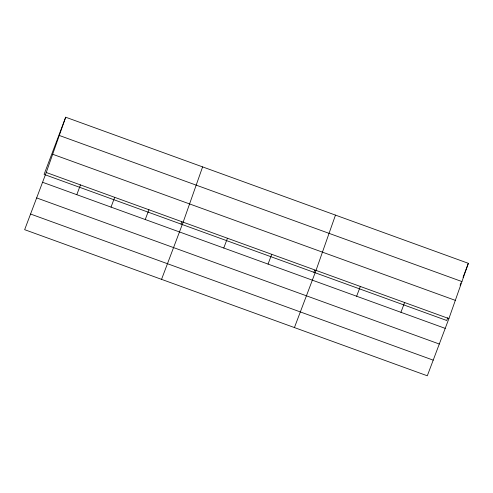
<?xml version="1.0" encoding="UTF-8"?>
<svg xmlns="http://www.w3.org/2000/svg" width="493" height="493" viewBox="0 0 493 493"><rect width="100%" height="100%" fill="white"/><g stroke="black" fill="none" stroke-linecap="round" stroke-linejoin="round"><path stroke-width="0.74" d="M46.256 172.495L65.698 117.211L468.35 263.324L448.907 318.601L427.302 375.789L24.65 229.676L46.256 172.495L448.907 318.601M202.605 166.887L183.162 222.17L161.55 279.358M335.474 215.102L316.031 270.386L294.426 327.574M65.698 117.211L44.093 174.399L446.744 320.505L447.817 317.658M76.791 194.686L80.482 184.912M111.017 207.103L114.709 197.329M145.244 219.527L148.935 209.753M180.993 224.075L181.8 221.942M223.76 248.016L227.452 238.242M268.05 264.088L271.742 254.314M313.868 272.29L314.676 270.158M356.63 296.231L360.328 286.458M400.926 312.303L404.617 302.529M460.086 285.182L460.893 283.05M463.044 277.362L468.35 263.324M59.283 135.458L461.935 281.565M52.677 154.254L455.322 300.36M42.564 182.268L445.216 328.375M36.655 197.915L439.3 344.022M30.56 214.036L433.211 360.143"/></g></svg>
